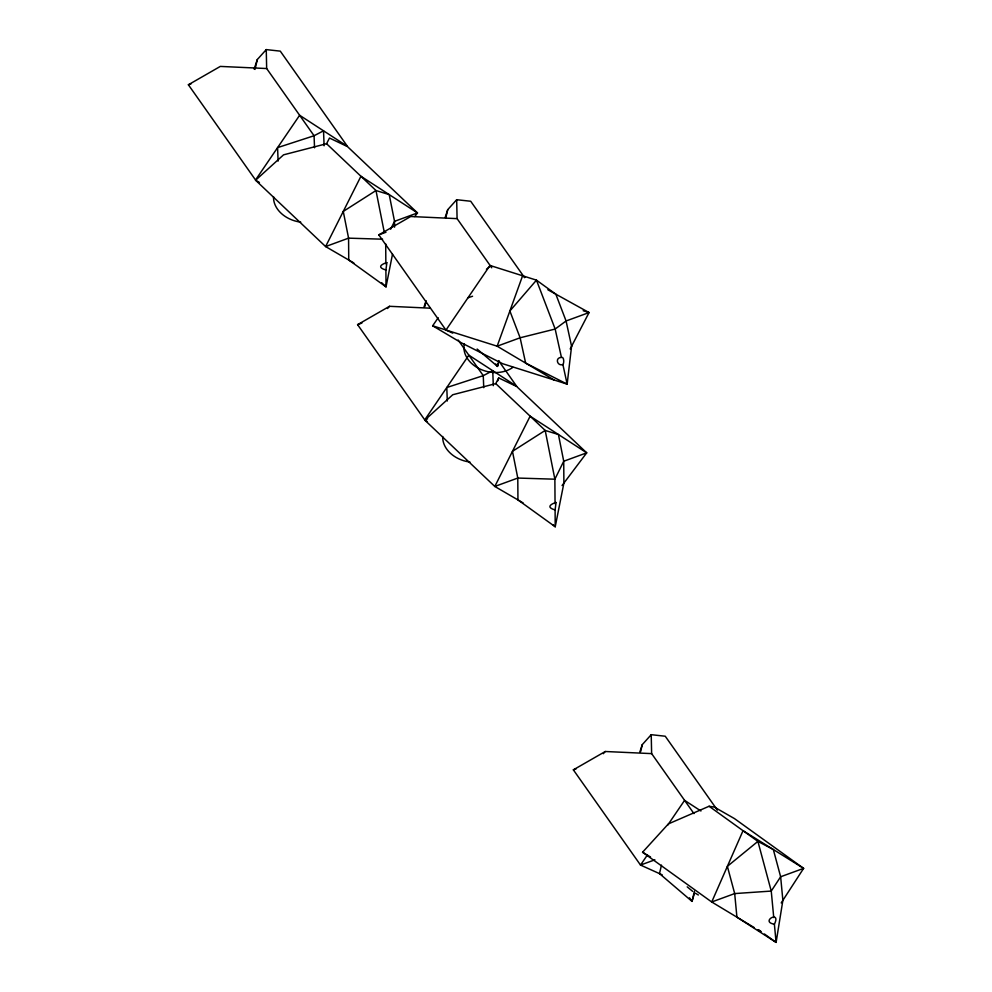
<?xml version="1.0" encoding="UTF-8"?>
<svg xmlns="http://www.w3.org/2000/svg" width="992" height="992" viewBox="0 0 992 992"><rect width="100%" height="100%" fill="white"/><g stroke="black" fill="none" stroke-linecap="round" stroke-linejoin="round"><path stroke-width="1.49" d="M392.522 254.113L386.024 286.862L348.738 260.016L348.576 238.154L343.269 211.42L375.98 190.538L389.211 194.606L394.531 221.34L394.568 227.168M254.969 69.428L257.312 59.545L266.253 49.6L280.277 51.138L347.436 146.357L299.634 115.27L255.539 179.986L188.381 84.766L220.311 66.414L266.662 68.535L314.067 135.743L314.538 147.796M424.836 306.503L426.176 300.861M445.73 218.128L447.739 209.659L456.68 199.714L470.704 201.252L524.607 277.673M498.84 360.604L497.476 366.408L477.14 349.048M640.609 751.688L642.283 744.632L651.223 734.688L665.248 736.225L717.39 810.142M661.478 865.136L659.482 873.605L692.019 901.381L694.536 893.023M694.412 891.238L692.019 901.381L689.477 897.785M497.86 380.767L498.691 377.927L516.683 386.508L586.706 452.836L562.067 485.522M498.306 363.63L497.476 366.408L495.777 364.002M254.15 69.118L257.312 59.545M445.21 217.31L447.739 209.659M423.981 307.098L425.878 301.357M639.753 752.283L642.283 744.632M381.672 282.745L386.024 286.862L385.9 270.022L386.892 262.632M385.9 270.022C376.402 267.208 381.709 264.294 386.657 262.582M553.052 524.694L555.222 526.764L563.89 483.092L563.729 461.243L558.422 434.508L545.191 430.441L512.467 451.323L517.787 478.057L517.948 499.906L555.222 526.764L555.098 509.925L556.053 502.498M555.098 509.925C546.344 507.507 550.052 504.37 555.855 502.485M774.38 924.234C781.622 909.528 759.512 921.63 774.38 924.234L776.104 942.4L736.92 917.166L734.688 893.581L727.372 866.338L757.9 841.39L773.326 849.524L780.642 876.767L782.874 900.352L776.104 942.4L764.46 934.018M390.65 229.202L394.531 221.34L417.496 212.933L347.485 146.605L329.493 138.037L326.566 143.716L283.551 154.839L255.589 180.234L325.612 246.562L353.884 263.004M523.082 502.894L494.81 486.452L424.787 420.124L452.749 394.742L495.764 383.619L498.691 377.927M570.189 348.973L589.05 312.567L547.844 289.751M781.212 902.918L803.619 868.372L734.464 818.598L714.339 807.079L709.094 806.26L668.397 823.893L642.568 852.227L711.723 901.988L754.168 927.557M438.204 317.75L432.661 325.798L461.144 342.699L502.646 363.717L567.151 384.115L562.898 364.61C564.485 362.725 563.803 356.202 561.435 357.356L555.16 329.034L536.461 280.153L490.928 265.757L486.427 269.241M452.749 333.138L445.966 330.088L490.048 265.385M430.069 308.165L389.509 306.305L357.591 324.657L424.75 419.876L468.832 355.173L516.646 386.26L498.964 361.2M647.404 854.955L640.51 865.061L662.185 874.832M667.641 825.245L684.592 800.358L700.947 810.997M414.768 216.566L417.496 212.933L360.927 176.278L325.612 246.562L348.576 238.154L382.577 239.196M562.898 364.61C557.082 366.42 554.776 357.504 561.373 357.418M387.512 308.524L389.509 306.305M603.285 753.709L605.269 751.502L651.632 753.622L693.941 813.601M445.966 330.088L378.808 234.868L410.725 216.516L457.089 218.637L491.747 267.79M654.869 859.816L640.51 865.061L573.351 769.842L605.269 751.502M188.381 84.766L191.258 83.712M378.808 234.868L385.987 232.24M357.591 324.657L361.894 323.082M424.75 419.876L427.614 418.822M573.351 769.842L576.228 768.8M468.013 297.736L472.576 296.248M583.184 310.719L589.05 312.567L566.072 320.974L555.16 329.034L520.118 337.788L497.153 346.196L432.661 325.798M525.252 277.239L522.598 275.776L497.153 346.196L554.119 379.986M255.589 180.234L259.445 182.466M424.787 420.124L427.354 421.625M695.479 893.271L698.368 894.995M642.568 852.227L650.529 857.014M758.148 929.95L760.802 931.55M709.094 806.26L757.9 841.39L771.243 891.076L773.748 917.563M758.372 929.64L760.876 931.438M692.627 891.324L687.208 886.848M326.566 143.716L375.98 190.538L384.202 231.905M495.764 383.619L545.191 430.441L554.875 479.198L555.049 503.738M490.928 265.757L491.548 266.451M458.143 340.008L483.265 375.646L483.736 387.686M493.322 385.677L492.739 370.71L483.265 375.646L446.784 387.525L447.305 400.991M324.111 145.787L323.528 130.82L314.067 135.743L277.586 147.622L278.107 161.101M651.223 734.688L651.632 753.622M456.68 199.714L457.089 218.637M266.253 49.6L266.662 68.535M385.702 243.896L385.851 263.847M300.737 222.134A28.619 21.861 13.3 0 1 273.532 196.627M469.935 462.036A28.619 21.861 13.3 0 1 442.73 436.517M512.901 367.325A28.619 21.861 13.3 0 1 479.508 368.801A28.619 21.861 13.3 0 1 464.392 343.641M571.578 346.282L567.151 384.115L525.636 363.084L520.118 337.788L509.876 310.98L536.461 280.153L555.818 294.165L566.072 320.974L571.578 346.282M743.033 830.688L711.723 901.988L734.688 893.581L771.243 891.076L780.642 876.767L803.619 868.372L743.033 830.688M563.729 461.243L554.875 479.198L517.787 478.057L494.81 486.452L530.137 416.181L586.706 452.836L563.729 461.243"/></g></svg>
